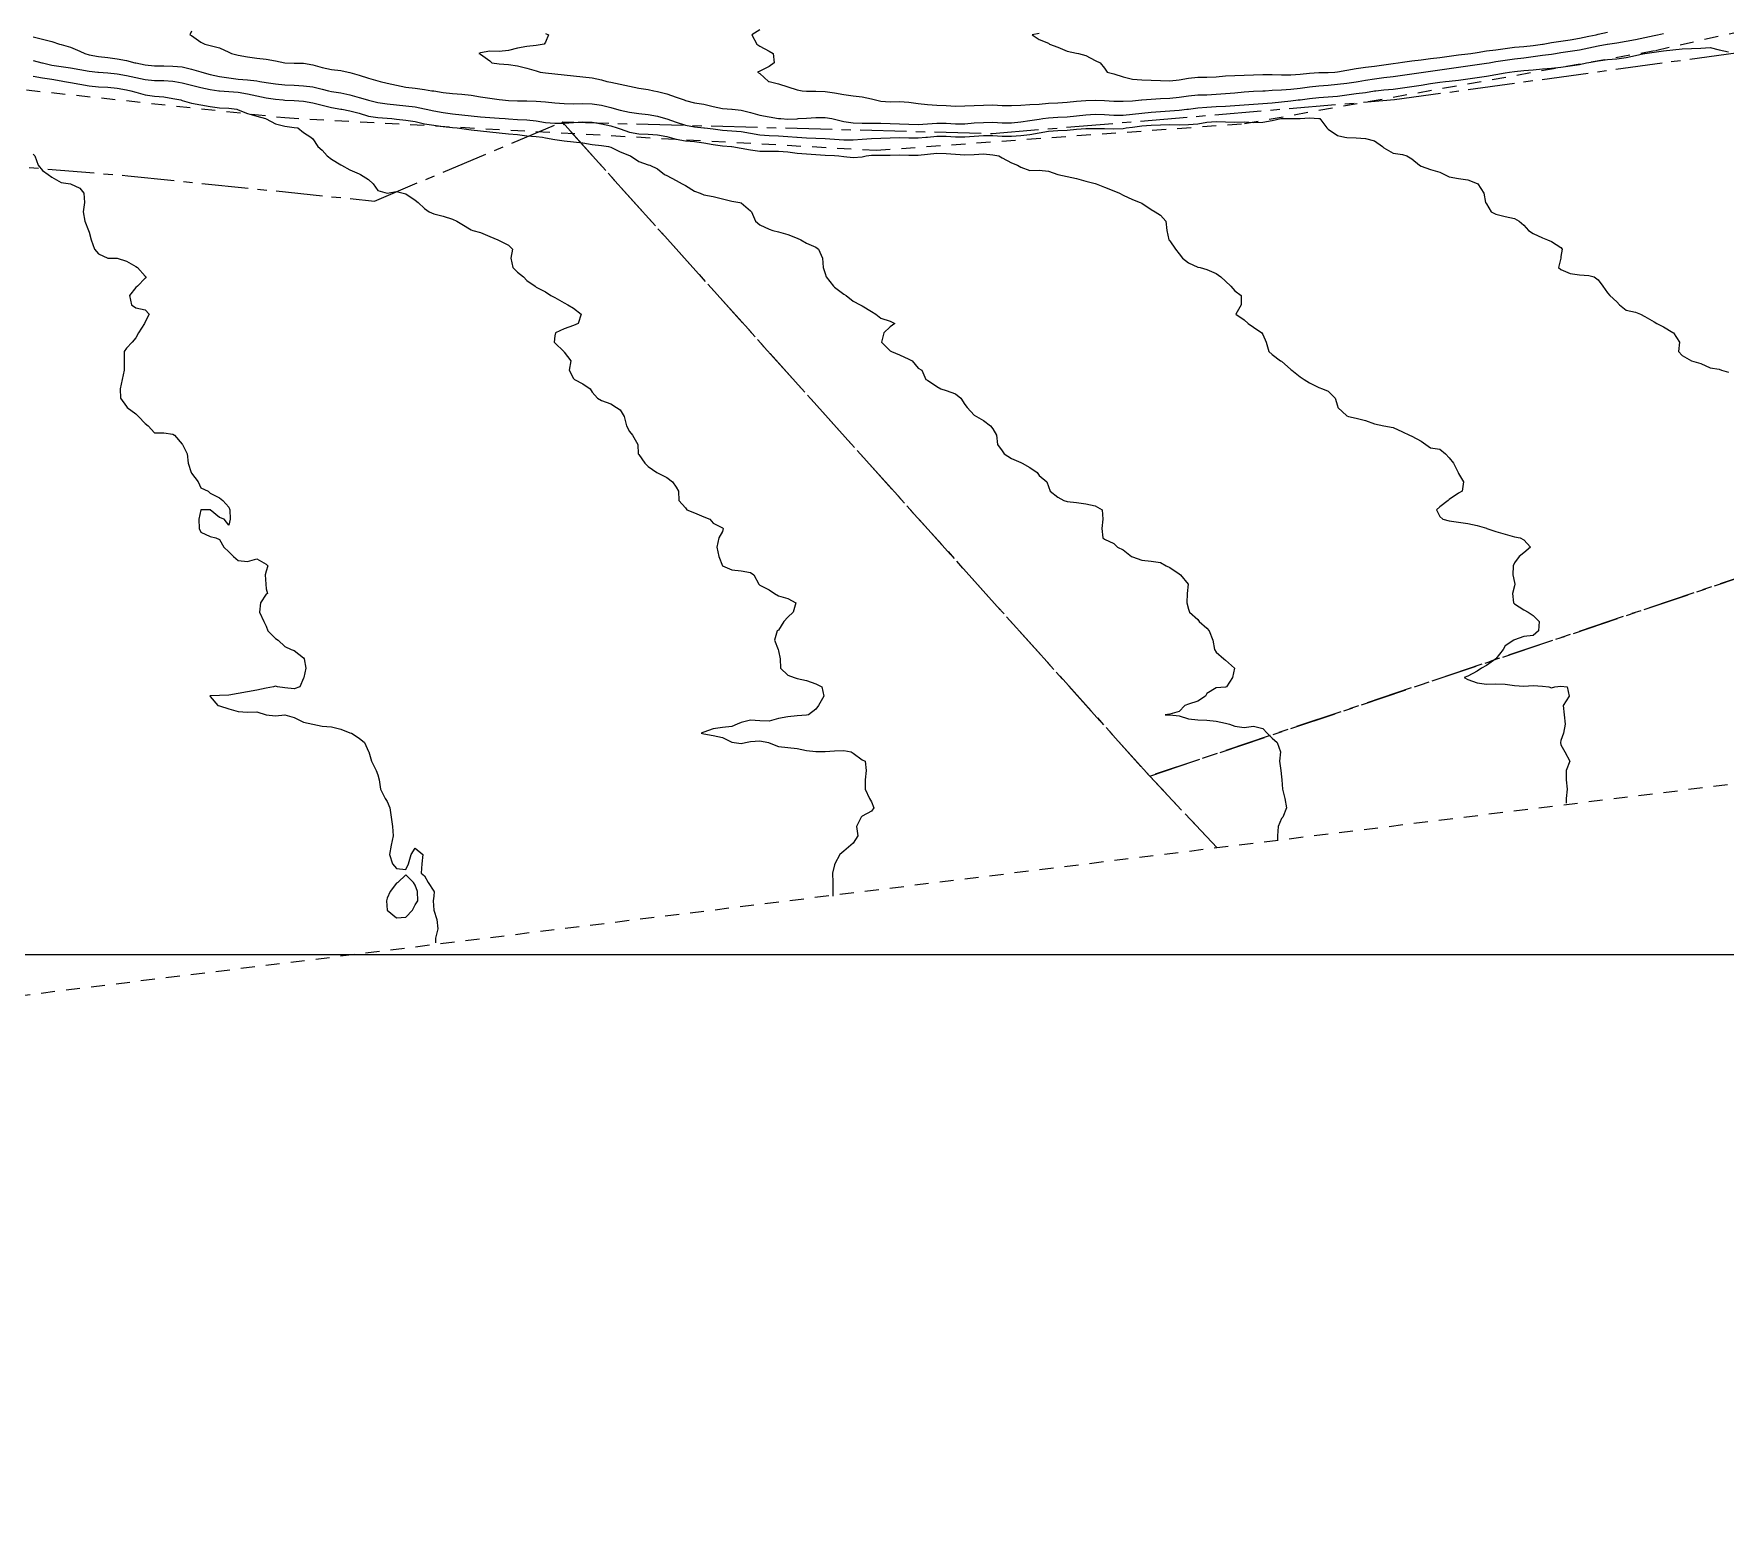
# Model space of a CAD drawing. Header units: centimetres. Extents: x 0 to 642158, y -847 to 649707.
# Drawn here: x 616672.3 to 616763.1, y 619756.3 to 619836.8 of the extents above; entities that cross this region are included whole.
import ezdxf

# ---------------------------------------------------------------- set-up
doc = ezdxf.new("R2010")
doc.units = ezdxf.units.CM
doc.header["$MEASUREMENT"] = 0
doc.linetypes.add('CENTERX2', pattern=[4, 2.5, -0.5, 0.5, -0.5])
doc.linetypes.add('JIS_02_0.7', pattern=[1.35, 0.75, -0.6])
for name, color, linetype, lineweight in [('MEV_grille', 254, 'Continuous', 9), ('WAL_parcellaire agricole', 7, 'JIS_02_0.7', 25), ('WAL_topographie 0.5', 253, 'Continuous', 20)]:
    doc.layers.add(name, color=color, linetype=linetype, lineweight=lineweight)
doc.layers.add('SPW_parcellaire cadastral', color=7, linetype='CENTERX2', lineweight=25, true_color=0xff0542)

# ---------------------------------------------------------------- blocks, each defined once
blk = doc.blocks.new('*U114')
at = {"layer": 'MEV_grille', "transparency": 33554687}
blk.add_lwpolyline([(-1338.461, 0), (1338.461, 0)], dxfattribs=at)
blk = doc.blocks.new('*U115')
at = {"layer": 'MEV_grille', "color": 0, "linetype": 'ByBlock', "lineweight": -2, "transparency": 16777216}
blk.add_blockref('*U114', (0, -2600), dxfattribs=at)

msp = doc.modelspace()

# ---------------------------------------------------------------- linework, layer by layer
at = {"layer": 'SPW_parcellaire cadastral'}
for points in [[(616816.539, 619803.084), (616798.405, 619819.27), (616765.17, 619808.07), (616732.174, 619796.952), (616700.636, 619832.071), (616723.715, 619831.45), (616745.309, 619833.268), (616765.338, 619836.019), (616778.229, 619839.882), (616828.968, 619858.629), (616888.637, 619812.001)], [(616645.128, 619831.851), (616677.322, 619829.185), (616690.56, 619827.824), (616700.636, 619832.071), (616732.174, 619796.952), (616735.798, 619793.098)], [(616735.798, 619793.098), (616732.174, 619796.952), (616765.17, 619808.07), (616775.22, 619797.974)]]:
    msp.add_lwpolyline(points, dxfattribs=at)
at = {"layer": 'WAL_parcellaire agricole'}
for points in [[(616438.339, 619756.31), (616394.224, 619827.609), (616423.813, 619836.835), (616460.312, 619845.464), (616485.374, 619849.279), (616505.998, 619850.844), (616543.456, 619848.709), (616555.699, 619847.787), (616572.998, 619846.665), (616602.749, 619842.981), (616649.061, 619836.236), (616685.749, 619832.303), (616717.499, 619830.557), (616737.263, 619831.985), (616759.323, 619835.914), (616776.762, 619839.843), (616788.889, 619842.963), (616806.098, 619848.971), (616834.393, 619862.141), (616901.115, 619894.202)], [(617159.761, 619845.532), (616438.339, 619756.31)]]:
    msp.add_lwpolyline(points, dxfattribs=at)
at = {"layer": 'WAL_topographie 0.5'}
for points in [[(616680.75, 619836.938), (616680.662, 619836.75), (616680.75, 619836.706), (616681.25, 619836.361), (616681.45, 619836.25), (616681.75, 619836.181), (616682.25, 619836.053), (616682.75, 619835.819), (616682.893, 619835.75), (616683.25, 619835.652), (616683.75, 619835.567), (616684.25, 619835.504), (616684.75, 619835.436), (616685.25, 619835.347), (616685.75, 619835.25), (616685.75, 619835.25), (616686.25, 619835.233), (616686.75, 619835.226), (616687.25, 619835.131), (616687.75, 619834.988), (616688.25, 619834.888), (616688.75, 619834.836), (616689.161, 619834.75), (616689.25, 619834.735), (616689.75, 619834.586), (616690.25, 619834.427), (616690.75, 619834.283), (616690.865, 619834.25), (616691.25, 619834.159), (616691.75, 619834.042), (616692.25, 619833.937), (616692.75, 619833.877), (616693.25, 619833.822), (616693.652, 619833.75), (616693.75, 619833.736), (616694.25, 619833.654), (616694.75, 619833.592), (616695.25, 619833.561), (616695.75, 619833.511), (616696.25, 619833.425), (616696.75, 619833.34), (616697.25, 619833.27), (616697.43, 619833.25), (616697.75, 619833.224), (616698.25, 619833.205), (616698.75, 619833.205), (616699.25, 619833.187), (616699.75, 619833.15), (616700.25, 619833.103), (616700.75, 619833.055), (616701.25, 619833.043), (616701.75, 619833.055), (616702.25, 619833.044), (616702.75, 619832.979), (616703.25, 619832.839), (616703.547, 619832.75), (616703.75, 619832.7), (616704.25, 619832.6), (616704.75, 619832.518), (616705.25, 619832.468), (616705.75, 619832.384), (616706.178, 619832.25), (616706.25, 619832.231), (616706.75, 619832.059), (616707.25, 619831.896), (616707.75, 619831.807), (616708.25, 619831.754), (616708.275, 619831.75), (616708.75, 619831.694), (616709.25, 619831.636), (616709.75, 619831.598), (616710.25, 619831.555), (616710.75, 619831.475), (616711.25, 619831.382), (616711.75, 619831.342), (616712.25, 619831.326), (616712.75, 619831.289), (616713.238, 619831.25), (616713.25, 619831.249), (616713.75, 619831.223), (616714.25, 619831.202), (616714.75, 619831.184), (616715.25, 619831.156), (616715.75, 619831.119), (616716.25, 619831.108), (616716.75, 619831.144), (616717.25, 619831.177), (616717.75, 619831.192), (616718.25, 619831.218), (616718.75, 619831.234), (616719.25, 619831.22), (616719.75, 619831.215), (616720.152, 619831.25), (616720.25, 619831.258), (616720.75, 619831.305), (616721.25, 619831.306), (616721.75, 619831.277), (616722.25, 619831.277), (616722.75, 619831.314), (616723.25, 619831.344), (616723.75, 619831.34), (616724.25, 619831.313), (616724.75, 619831.311), (616725.25, 619831.345), (616725.75, 619831.397), (616726.25, 619831.482), (616726.75, 619831.572), (616727.25, 619831.608), (616727.75, 619831.628), (616728.25, 619831.677), (616728.75, 619831.721), (616729.25, 619831.727), (616729.75, 619831.716), (616730.25, 619831.7), (616730.75, 619831.718), (616730.912, 619831.75), (616731.25, 619831.795), (616731.75, 619831.859), (616732.25, 619831.892), (616732.75, 619831.921), (616733.25, 619831.933), (616733.75, 619831.923), (616734.25, 619831.931), (616734.75, 619831.978), (616735.25, 619832.056), (616735.75, 619832.101), (616736.25, 619832.075), (616736.75, 619832.061), (616737.25, 619832.076), (616737.75, 619832.048), (616738.25, 619832.056), (616738.75, 619832.157), (616739.21, 619832.25), (616739.25, 619832.253), (616739.75, 619832.265), (616740.25, 619832.263), (616740.75, 619832.293), (616741.25, 619832.263), (616741.304, 619832.25), (616741.676, 619831.75), (616741.75, 619831.684), (616742.25, 619831.35), (616742.65, 619831.25), (616742.75, 619831.23), (616743.25, 619831.217), (616743.75, 619831.186), (616744.25, 619831.052), (616744.664, 619830.75), (616744.75, 619830.689), (616745.25, 619830.394), (616745.75, 619830.323), (616745.983, 619830.25), (616746.25, 619830.096), (616746.659, 619829.75), (616746.75, 619829.696), (616747.25, 619829.524), (616747.75, 619829.384), (616748, 619829.25), (616748.25, 619829.128), (616748.75, 619829.036), (616749.25, 619828.96), (616749.75, 619828.764), (616749.783, 619828.75), (616750.107, 619828.25), (616750.202, 619827.75), (616750.25, 619827.667), (616750.5, 619827.25), (616750.75, 619827.118), (616751.25, 619826.994), (616751.75, 619826.886), (616752.015, 619826.75), (616752.25, 619826.539), (616752.5, 619826.25), (616752.75, 619826.078), (616753.25, 619825.859), (616753.519, 619825.75), (616753.75, 619825.653), (616754.25, 619825.333), (616754.307, 619825.25), (616754.25, 619824.85), (616754.234, 619824.75), (616754.112, 619824.25), (616754.25, 619824.155), (616754.75, 619823.943), (616755.25, 619823.871), (616755.75, 619823.823), (616756.036, 619823.75), (616756.25, 619823.592), (616756.5, 619823.25), (616756.75, 619822.889), (616756.875, 619822.75), (616757.25, 619822.409), (616757.396, 619822.25), (616757.75, 619821.967), (616758.25, 619821.858), (616758.516, 619821.75), (616758.75, 619821.62), (616759.25, 619821.341), (616759.4, 619821.25), (616759.75, 619821.071), (616760.25, 619820.773), (616760.287, 619820.75), (616760.614, 619820.25), (616760.564, 619819.75), (616760.75, 619819.54), (616761.25, 619819.25), (616761.25, 619819.25), (616761.75, 619819.098), (616762.25, 619818.872), (616762.75, 619818.791), (616762.875, 619818.75), (616763.25, 619818.645)], [(616711.25, 619837.009), (616710.821, 619836.75), (616711.088, 619836.25), (616711.25, 619836.135), (616711.75, 619835.871), (616711.969, 619835.75), (616712.024, 619835.25), (616711.75, 619835.052), (616711.25, 619834.794), (616711.132, 619834.75), (616711.25, 619834.676), (616711.71, 619834.25), (616711.75, 619834.244), (616712.25, 619834.118), (616712.75, 619833.957), (616713.25, 619833.787), (616713.512, 619833.75), (616713.75, 619833.731), (616714.25, 619833.732), (616714.75, 619833.698), (616715.25, 619833.634), (616715.75, 619833.549), (616716.25, 619833.469), (616716.75, 619833.415), (616717.25, 619833.306), (616717.451, 619833.25), (616717.75, 619833.18), (616718.25, 619833.154), (616718.75, 619833.163), (616719.25, 619833.132), (616719.75, 619833.063), (616720.25, 619833.003), (616720.75, 619832.974), (616721.25, 619832.948), (616721.75, 619832.922), (616722.25, 619832.928), (616722.75, 619832.954), (616723.25, 619832.977), (616723.75, 619832.982), (616724.25, 619832.958), (616724.75, 619832.95), (616725.25, 619832.976), (616725.75, 619833.005), (616726.25, 619833.034), (616726.75, 619833.074), (616727.25, 619833.106), (616727.75, 619833.137), (616728.25, 619833.18), (616728.75, 619833.215), (616729.25, 619833.24), (616729.75, 619833.229), (616730.25, 619833.194), (616730.75, 619833.191), (616731.25, 619833.213), (616731.737, 619833.25), (616731.75, 619833.251), (616732.25, 619833.299), (616732.75, 619833.322), (616733.25, 619833.346), (616733.75, 619833.401), (616734.25, 619833.476), (616734.75, 619833.521), (616735.25, 619833.535), (616735.75, 619833.558), (616736.25, 619833.594), (616736.75, 619833.642), (616737.25, 619833.688), (616737.75, 619833.719), (616738.25, 619833.744), (616738.375, 619833.75), (616738.75, 619833.77), (616739.25, 619833.793), (616739.75, 619833.823), (616740.25, 619833.885), (616740.75, 619833.964), (616741.25, 619834.011), (616741.75, 619834.046), (616742.25, 619834.093), (616742.75, 619834.152), (616743.25, 619834.232), (616743.362, 619834.25), (616743.75, 619834.315), (616744.25, 619834.388), (616744.75, 619834.456), (616745.25, 619834.509), (616745.75, 619834.581), (616746.25, 619834.662), (616746.75, 619834.731), (616746.88, 619834.75), (616747.25, 619834.803), (616747.75, 619834.873), (616748.25, 619834.938), (616748.75, 619835.008), (616749.25, 619835.078), (616749.75, 619835.147), (616750.25, 619835.226), (616750.388, 619835.25), (616750.75, 619835.311), (616751.25, 619835.383), (616751.75, 619835.452), (616752.25, 619835.513), (616752.75, 619835.581), (616753.25, 619835.648), (616753.75, 619835.715), (616753.958, 619835.75), (616754.25, 619835.796), (616754.75, 619835.869), (616755.25, 619835.951), (616755.75, 619836.056), (616756.25, 619836.161), (616756.728, 619836.25), (616756.75, 619836.254), (616757.25, 619836.327), (616757.75, 619836.408), (616758.25, 619836.506), (616758.75, 619836.606), (616759.25, 619836.708), (616759.429, 619836.75), (616759.75, 619836.814)], [(616672.25, 619836.633), (616672.75, 619836.519), (616673.25, 619836.384), (616673.66, 619836.25), (616673.75, 619836.225), (616674.25, 619836.078), (616674.75, 619835.873), (616675.013, 619835.75), (616675.25, 619835.68), (616675.75, 619835.588), (616676.25, 619835.53), (616676.75, 619835.467), (616677.25, 619835.367), (616677.693, 619835.25), (616677.75, 619835.238), (616678.25, 619835.144), (616678.75, 619835.086), (616679.25, 619835.078), (616679.75, 619835.074), (616680.25, 619835.024), (616680.75, 619834.914), (616681.25, 619834.763), (616681.289, 619834.75), (616681.75, 619834.625), (616682.25, 619834.513), (616682.75, 619834.433), (616683.25, 619834.377), (616683.75, 619834.337), (616684.25, 619834.281), (616684.411, 619834.25), (616684.75, 619834.191), (616685.25, 619834.114), (616685.75, 619834.073), (616686.25, 619834.046), (616686.75, 619834.019), (616687.25, 619833.957), (616687.75, 619833.833), (616688.096, 619833.75), (616688.25, 619833.715), (616688.75, 619833.639), (616689.25, 619833.529), (616689.75, 619833.388), (616690.189, 619833.25), (616690.25, 619833.233), (616690.75, 619833.114), (616691.25, 619833.051), (616691.75, 619832.999), (616692.25, 619832.94), (616692.75, 619832.877), (616693.25, 619832.773), (616693.344, 619832.75), (616693.75, 619832.668), (616694.25, 619832.585), (616694.75, 619832.514), (616695.25, 619832.461), (616695.75, 619832.405), (616696.25, 619832.353), (616696.75, 619832.31), (616697.25, 619832.27), (616697.573, 619832.25), (616697.75, 619832.24), (616698.25, 619832.21), (616698.75, 619832.182), (616699.25, 619832.13), (616699.75, 619832.05), (616700.25, 619832.012), (616700.75, 619832.013), (616701.25, 619832.043), (616701.75, 619832.085), (616702.25, 619832.058), (616702.75, 619831.969), (616703.25, 619831.858), (616703.59, 619831.75), (616703.75, 619831.696), (616704.25, 619831.521), (616704.75, 619831.436), (616705.25, 619831.419), (616705.75, 619831.376), (616706.25, 619831.284), (616706.385, 619831.25), (616706.75, 619831.156), (616707.25, 619831.064), (616707.75, 619831.021), (616708.25, 619830.953), (616708.75, 619830.861), (616709.25, 619830.798), (616709.729, 619830.75), (616709.75, 619830.747), (616710.25, 619830.672), (616710.75, 619830.576), (616711.25, 619830.505), (616711.75, 619830.502), (616712.25, 619830.509), (616712.75, 619830.459), (616713.25, 619830.401), (616713.75, 619830.361), (616714.25, 619830.322), (616714.75, 619830.291), (616715.25, 619830.265), (616715.481, 619830.25), (616715.75, 619830.219), (616716.25, 619830.163), (616716.75, 619830.205), (616716.954, 619830.25), (616717.25, 619830.288), (616717.75, 619830.29), (616718.25, 619830.289), (616718.75, 619830.306), (616719.25, 619830.287), (616719.75, 619830.282), (616720.25, 619830.333), (616720.75, 619830.387), (616721.25, 619830.384), (616721.75, 619830.334), (616722.25, 619830.304), (616722.75, 619830.328), (616723.25, 619830.352), (616723.75, 619830.308), (616724.083, 619830.25), (616724.25, 619830.154), (616724.75, 619829.884), (616725.077, 619829.75), (616725.25, 619829.644), (616725.75, 619829.474), (616726.25, 619829.477), (616726.75, 619829.429), (616727.25, 619829.25), (616727.25, 619829.25), (616727.75, 619829.141), (616728.25, 619829.031), (616728.75, 619828.889), (616729.25, 619828.768), (616729.306, 619828.75), (616729.75, 619828.576), (616730.25, 619828.38), (616730.559, 619828.25), (616730.75, 619828.139), (616731.25, 619827.901), (616731.656, 619827.75), (616731.75, 619827.71), (616732.25, 619827.369), (616732.467, 619827.25), (616732.75, 619827.064), (616733.039, 619826.75), (616733.091, 619826.25), (616733.209, 619825.75), (616733.25, 619825.692), (616733.553, 619825.25), (616733.75, 619824.991), (616733.939, 619824.75), (616734.25, 619824.51), (616734.75, 619824.277), (616734.875, 619824.25), (616735.25, 619824.148), (616735.75, 619823.928), (616736, 619823.75), (616736.25, 619823.521), (616736.522, 619823.25), (616736.75, 619823.008), (616737.09, 619822.75), (616737.09, 619822.25), (616736.798, 619821.75), (616737.25, 619821.444), (616737.457, 619821.25), (616737.75, 619821.052), (616738.198, 619820.75), (616738.25, 619820.656), (616738.426, 619820.25), (616738.562, 619819.75), (616738.75, 619819.589), (616739.202, 619819.25), (616739.25, 619819.221), (616739.75, 619818.777), (616739.8, 619818.75), (616740.25, 619818.39), (616740.469, 619818.25), (616740.75, 619818.063), (616741.25, 619817.819), (616741.45, 619817.75), (616741.75, 619817.619), (616742.136, 619817.25), (616742.25, 619816.833), (616742.274, 619816.75), (616742.75, 619816.296), (616742.85, 619816.25), (616743.25, 619816.167), (616743.75, 619816.044), (616744.25, 619815.866), (616744.75, 619815.75), (616744.75, 619815.75), (616745.25, 619815.674), (616745.75, 619815.438), (616746.125, 619815.25), (616746.25, 619815.194), (616746.75, 619814.93), (616747, 619814.75), (616747.25, 619814.583), (616747.75, 619814.5), (616748.05, 619814.25), (616748.25, 619814.042), (616748.483, 619813.75), (616748.733, 619813.25), (616748.75, 619813.2), (616749.015, 619812.75), (616748.942, 619812.25), (616748.75, 619812.136), (616748.25, 619811.801), (616748.187, 619811.75), (616747.75, 619811.417), (616747.571, 619811.25), (616747.75, 619810.882), (616747.906, 619810.75), (616748.25, 619810.654), (616748.75, 619810.581), (616749.25, 619810.521), (616749.75, 619810.408), (616750.25, 619810.26), (616750.274, 619810.25), (616750.75, 619810.083), (616751.25, 619809.934), (616751.75, 619809.8), (616752.058, 619809.75), (616752.25, 619809.646), (616752.615, 619809.25), (616752.25, 619808.944), (616752.01, 619808.75), (616751.75, 619808.408), (616751.679, 619808.25), (616751.67, 619807.75), (616751.75, 619807.35), (616751.778, 619807.25), (616751.75, 619807.167), (616751.641, 619806.75), (616751.696, 619806.25), (616751.75, 619806.194), (616752.25, 619805.885), (616752.482, 619805.75), (616752.75, 619805.571), (616753.088, 619805.25), (616753.05, 619804.75), (616752.75, 619804.508), (616752.25, 619804.443), (616751.75, 619804.261), (616751.721, 619804.25), (616751.25, 619803.942), (616751.148, 619803.75), (616750.759, 619803.25), (616750.75, 619803.244), (616750.25, 619802.885), (616749.985, 619802.75), (616749.75, 619802.583), (616749.25, 619802.322), (616749.05, 619802.25), (616749.25, 619802.146), (616749.75, 619801.955), (616750.25, 619801.89), (616750.75, 619801.906), (616751.25, 619801.896), (616751.75, 619801.809), (616752.25, 619801.782), (616752.75, 619801.812), (616753.25, 619801.773), (616753.607, 619801.75), (616753.75, 619801.694), (616753.917, 619801.75), (616754.25, 619801.778), (616754.583, 619801.75), (616754.694, 619801.25), (616754.375, 619800.75), (616754.417, 619800.25), (616754.47, 619799.75), (616754.385, 619799.25), (616754.25, 619798.861), (616754.221, 619798.75), (616754.25, 619798.625), (616754.45, 619798.25), (616754.722, 619797.75), (616754.529, 619797.25), (616754.534, 619796.75), (616754.586, 619796.25), (616754.53, 619795.75), (616754.53, 619795.5)], [(616699.75, 619836.82), (616699.909, 619836.75), (616699.75, 619836.361), (616699.673, 619836.25), (616699.25, 619836.183), (616698.75, 619836.124), (616698.25, 619836.033), (616697.75, 619835.906), (616697.25, 619835.861), (616696.75, 619835.867), (616696.25, 619835.779), (616696.17, 619835.75), (616696.25, 619835.708), (616696.75, 619835.346), (616696.869, 619835.25), (616697.25, 619835.195), (616697.75, 619835.157), (616698.25, 619835.087), (616698.75, 619834.966), (616699.25, 619834.816), (616699.461, 619834.75), (616699.75, 619834.709), (616700.25, 619834.658), (616700.75, 619834.608), (616701.25, 619834.55), (616701.75, 619834.495), (616702.25, 619834.433), (616702.75, 619834.327), (616703.038, 619834.25), (616703.25, 619834.204), (616703.75, 619834.094), (616704.25, 619833.987), (616704.75, 619833.893), (616705.25, 619833.809), (616705.557, 619833.75), (616705.75, 619833.713), (616706.25, 619833.573), (616706.75, 619833.395), (616707.189, 619833.25), (616707.25, 619833.229), (616707.75, 619833.104), (616708.25, 619833.019), (616708.75, 619832.895), (616709.25, 619832.785), (616709.75, 619832.752), (616709.767, 619832.75), (616710.25, 619832.698), (616710.75, 619832.573), (616711.25, 619832.433), (616711.75, 619832.338), (616712.25, 619832.261), (616712.369, 619832.25), (616712.75, 619832.226), (616713.25, 619832.247), (616713.306, 619832.25), (616713.75, 619832.28), (616714.25, 619832.31), (616714.75, 619832.318), (616715.113, 619832.25), (616715.25, 619832.227), (616715.75, 619832.094), (616716.25, 619832.02), (616716.75, 619832.004), (616717.25, 619832.002), (616717.75, 619832), (616718.25, 619831.992), (616718.75, 619831.973), (616719.25, 619831.946), (616719.75, 619831.942), (616720.25, 619831.978), (616720.75, 619832.01), (616721.25, 619832), (616721.75, 619831.969), (616722.25, 619831.976), (616722.75, 619832.016), (616723.25, 619832.05), (616723.75, 619832.054), (616724.25, 619832.029), (616724.75, 619832.033), (616725.25, 619832.076), (616725.75, 619832.141), (616726.25, 619832.223), (616726.438, 619832.25), (616726.75, 619832.296), (616727.25, 619832.324), (616727.75, 619832.345), (616728.25, 619832.403), (616728.75, 619832.456), (616729.25, 619832.482), (616729.75, 619832.472), (616730.25, 619832.438), (616730.75, 619832.437), (616731.25, 619832.489), (616731.75, 619832.549), (616732.25, 619832.597), (616732.75, 619832.635), (616733.25, 619832.664), (616733.75, 619832.696), (616734.169, 619832.75), (616734.25, 619832.76), (616734.75, 619832.832), (616735.25, 619832.871), (616735.75, 619832.895), (616736.25, 619832.918), (616736.75, 619832.949), (616737.25, 619832.984), (616737.75, 619833.019), (616738.25, 619833.063), (616738.75, 619833.106), (616739.25, 619833.15), (616739.75, 619833.197), (616740.143, 619833.25), (616740.25, 619833.262), (616740.75, 619833.331), (616741.25, 619833.376), (616741.75, 619833.412), (616742.25, 619833.463), (616742.75, 619833.522), (616743.25, 619833.59), (616743.75, 619833.659), (616744.25, 619833.74), (616744.32, 619833.75), (616744.75, 619833.796), (616745.25, 619833.838), (616745.75, 619833.902), (616746.25, 619833.975), (616746.75, 619834.042), (616747.25, 619834.127), (616747.75, 619834.212), (616748.05, 619834.25), (616748.25, 619834.267), (616748.75, 619834.319), (616749.25, 619834.387), (616749.75, 619834.459), (616750.25, 619834.536), (616750.75, 619834.613), (616751.25, 619834.703), (616751.482, 619834.75), (616751.75, 619834.783), (616752.25, 619834.828), (616752.75, 619834.873), (616753.25, 619834.922), (616753.75, 619834.963), (616754.25, 619835.018), (616754.75, 619835.083), (616755.25, 619835.154), (616755.625, 619835.25), (616755.75, 619835.268), (616756.25, 619835.355), (616756.75, 619835.417), (616757.25, 619835.456), (616757.75, 619835.534), (616758.25, 619835.641), (616758.708, 619835.75), (616758.75, 619835.755), (616759.25, 619835.823), (616759.75, 619835.889), (616760.25, 619835.943), (616760.75, 619835.995), (616761.25, 619836.023), (616761.75, 619836.029), (616762.25, 619836.066), (616762.75, 619835.95), (616763.25, 619835.832)], [(616726.25, 619836.822), (616725.868, 619836.75), (616726.25, 619836.49), (616726.75, 619836.295), (616726.8, 619836.25), (616727.25, 619836.085), (616727.75, 619835.878), (616728.25, 619835.768), (616728.35, 619835.75), (616728.75, 619835.63), (616729.25, 619835.377), (616729.521, 619835.25), (616729.75, 619834.961), (616729.898, 619834.75), (616730.25, 619834.656), (616730.75, 619834.486), (616731.25, 619834.377), (616731.75, 619834.332), (616732.25, 619834.312), (616732.75, 619834.291), (616733.25, 619834.272), (616733.75, 619834.325), (616734.25, 619834.419), (616734.75, 619834.477), (616735.25, 619834.48), (616735.75, 619834.499), (616736.25, 619834.547), (616736.75, 619834.569), (616737.25, 619834.576), (616737.75, 619834.592), (616738.25, 619834.616), (616738.75, 619834.622), (616739.25, 619834.604), (616739.75, 619834.599), (616740.25, 619834.642), (616740.75, 619834.699), (616741.25, 619834.719), (616741.75, 619834.725), (616742.109, 619834.75), (616742.25, 619834.763), (616742.75, 619834.853), (616743.25, 619834.946), (616743.75, 619835.009), (616744.25, 619835.068), (616744.75, 619835.14), (616745.25, 619835.216), (616745.507, 619835.25), (616745.75, 619835.288), (616746.25, 619835.344), (616746.75, 619835.404), (616747.25, 619835.473), (616747.75, 619835.534), (616748.25, 619835.604), (616748.75, 619835.669), (616749.25, 619835.729), (616749.408, 619835.75), (616749.75, 619835.804), (616750.25, 619835.881), (616750.75, 619835.947), (616751.25, 619836.014), (616751.75, 619836.078), (616752.25, 619836.122), (616752.75, 619836.173), (616753.25, 619836.242), (616753.301, 619836.25), (616753.75, 619836.334), (616754.25, 619836.412), (616754.75, 619836.48), (616755.25, 619836.568), (616755.75, 619836.67), (616756.138, 619836.75), (616756.25, 619836.777), (616756.75, 619836.883)], [(616672.25, 619835.366), (616672.703, 619835.25), (616672.75, 619835.24), (616673.25, 619835.126), (616673.75, 619835.05), (616674.25, 619834.984), (616674.75, 619834.891), (616675.25, 619834.804), (616675.71, 619834.75), (616675.75, 619834.745), (616676.25, 619834.708), (616676.75, 619834.657), (616677.25, 619834.562), (616677.75, 619834.454), (616678.25, 619834.359), (616678.75, 619834.302), (616679.25, 619834.289), (616679.75, 619834.267), (616679.857, 619834.25), (616680.25, 619834.18), (616680.75, 619834.047), (616681.25, 619833.92), (616681.75, 619833.821), (616682.218, 619833.75), (616682.25, 619833.745), (616682.75, 619833.703), (616683.25, 619833.665), (616683.75, 619833.585), (616684.25, 619833.48), (616684.75, 619833.373), (616685.25, 619833.289), (616685.661, 619833.25), (616685.75, 619833.24), (616686.25, 619833.218), (616686.75, 619833.184), (616687.25, 619833.101), (616687.75, 619832.972), (616688.25, 619832.841), (616688.75, 619832.761), (616688.821, 619832.75), (616689.25, 619832.676), (616689.75, 619832.54), (616690.25, 619832.384), (616690.75, 619832.302), (616691.25, 619832.267), (616691.5, 619832.25), (616691.75, 619832.227), (616692.25, 619832.175), (616692.75, 619832.087), (616693.25, 619831.979), (616693.75, 619831.897), (616694.25, 619831.833), (616694.75, 619831.772), (616695.011, 619831.75), (616695.25, 619831.718), (616695.75, 619831.645), (616696.25, 619831.589), (616696.75, 619831.54), (616697.25, 619831.479), (616697.75, 619831.44), (616698.25, 619831.391), (616698.75, 619831.334), (616699.25, 619831.289), (616699.59, 619831.25), (616699.75, 619831.219), (616700.25, 619831.126), (616700.75, 619831.055), (616701.25, 619831.002), (616701.75, 619830.953), (616702.25, 619830.868), (616702.75, 619830.802), (616703.118, 619830.75), (616703.25, 619830.716), (616703.75, 619830.476), (616704.25, 619830.264), (616704.308, 619830.25), (616704.75, 619829.947), (616705.25, 619829.778), (616705.345, 619829.75), (616705.75, 619829.552), (616706.132, 619829.25), (616706.25, 619829.197), (616706.75, 619828.936), (616707.072, 619828.75), (616707.25, 619828.652), (616707.75, 619828.359), (616708.043, 619828.25), (616708.25, 619828.16), (616708.75, 619828.071), (616709.25, 619827.945), (616709.75, 619827.826), (616710.183, 619827.75), (616710.25, 619827.727), (616710.75, 619827.303), (616710.794, 619827.25), (616711.013, 619826.75), (616711.25, 619826.55), (616711.75, 619826.323), (616711.95, 619826.25), (616712.25, 619826.174), (616712.75, 619826.031), (616713.25, 619825.835), (616713.446, 619825.75), (616713.75, 619825.561), (616714.25, 619825.343), (616714.398, 619825.25), (616714.615, 619824.75), (616714.657, 619824.25), (616714.75, 619823.938), (616714.81, 619823.75), (616715.2, 619823.25), (616715.25, 619823.203), (616715.75, 619822.828), (616715.882, 619822.75), (616716.25, 619822.458), (616716.635, 619822.25), (616716.75, 619822.194), (616717.25, 619821.89), (616717.483, 619821.75), (616717.75, 619821.539), (616718.25, 619821.382), (616718.5, 619821.25), (616718.25, 619821.071), (616717.904, 619820.75), (616717.772, 619820.25), (616718.25, 619819.792), (616718.317, 619819.75), (616718.75, 619819.564), (616719.25, 619819.336), (616719.427, 619819.25), (616719.75, 619818.857), (616719.938, 619818.75), (616720.159, 619818.25), (616720.25, 619818.202), (616720.75, 619817.869), (616720.958, 619817.75), (616721.25, 619817.66), (616721.75, 619817.475), (616722.04, 619817.25), (616722.25, 619816.908), (616722.386, 619816.75), (616722.75, 619816.329), (616722.875, 619816.25), (616723.25, 619816.045), (616723.632, 619815.75), (616723.75, 619815.596), (616723.955, 619815.25), (616724.012, 619814.75), (616724.25, 619814.417), (616724.369, 619814.25), (616724.75, 619814), (616725.25, 619813.797), (616725.321, 619813.75), (616725.75, 619813.525), (616726.143, 619813.25), (616726.25, 619813.1), (616726.662, 619812.75), (616726.75, 619812.5), (616726.829, 619812.25), (616727.25, 619811.93), (616727.571, 619811.75), (616727.75, 619811.704), (616728.25, 619811.639), (616728.75, 619811.579), (616729.25, 619811.471), (616729.625, 619811.25), (616729.655, 619810.75), (616729.611, 619810.25), (616729.667, 619809.75), (616729.75, 619809.667), (616730.25, 619809.434), (616730.445, 619809.25), (616730.75, 619809.093), (616731.194, 619808.75), (616731.25, 619808.716), (616731.75, 619808.538), (616732.25, 619808.49), (616732.75, 619808.417), (616733.05, 619808.25), (616733.25, 619808.15), (616733.75, 619807.804), (616733.836, 619807.75), (616734.237, 619807.25), (616734.187, 619806.75), (616734.173, 619806.25), (616734.25, 619805.917), (616734.309, 619805.75), (616734.75, 619805.355), (616734.83, 619805.25), (616735.25, 619804.888), (616735.364, 619804.75), (616735.558, 619804.25), (616735.66, 619803.75), (616735.75, 619803.598), (616736.15, 619803.25), (616736.25, 619803.176), (616736.729, 619802.75), (616736.625, 619802.25), (616736.304, 619801.75), (616736.25, 619801.728), (616735.75, 619801.684), (616735.25, 619801.391), (616735.174, 619801.25), (616734.75, 619800.984), (616734.25, 619800.821), (616734.066, 619800.75), (616733.75, 619800.417), (616733.25, 619800.271), (616733, 619800.25), (616733.25, 619800.238), (616733.75, 619800.182), (616734.25, 619800.026), (616734.75, 619799.975), (616735.25, 619799.965), (616735.75, 619799.896), (616736.25, 619799.795), (616736.454, 619799.75), (616736.75, 619799.634), (616737.25, 619799.558), (616737.75, 619799.64), (616738.25, 619799.511), (616738.472, 619799.25), (616738.75, 619798.982), (616739.01, 619798.75), (616739.19, 619798.25), (616739.143, 619797.75), (616739.212, 619797.25), (616739.25, 619796.917), (616739.26, 619796.75), (616739.311, 619796.25), (616739.432, 619795.75), (616739.512, 619795.25), (616739.327, 619794.75), (616739.25, 619794.673), (616739.067, 619794.25), (616739.038, 619793.75), (616739.038, 619793.5)], [(616672.25, 619834.527), (616672.75, 619834.448), (616673.25, 619834.367), (616673.75, 619834.278), (616673.934, 619834.25), (616674.25, 619834.188), (616674.75, 619834.105), (616675.25, 619834.019), (616675.75, 619833.964), (616676.25, 619833.942), (616676.75, 619833.889), (616677.25, 619833.797), (616677.49, 619833.75), (616677.75, 619833.668), (616678.25, 619833.532), (616678.75, 619833.459), (616679.25, 619833.412), (616679.75, 619833.336), (616680.176, 619833.25), (616680.25, 619833.226), (616680.75, 619833.08), (616681.25, 619832.988), (616681.75, 619832.896), (616682.25, 619832.829), (616682.75, 619832.807), (616683.183, 619832.75), (616683.25, 619832.728), (616683.75, 619832.518), (616684.25, 619832.374), (616684.719, 619832.25), (616684.75, 619832.232), (616685.25, 619831.976), (616685.75, 619831.844), (616686.25, 619831.781), (616686.45, 619831.75), (616686.75, 619831.51), (616687.156, 619831.25), (616687.25, 619831.171), (616687.517, 619830.75), (616687.75, 619830.55), (616688.026, 619830.25), (616688.25, 619830.08), (616688.75, 619829.774), (616688.794, 619829.75), (616689.25, 619829.5), (616689.75, 619829.283), (616689.818, 619829.25), (616690.25, 619828.986), (616690.493, 619828.75), (616690.75, 619828.39), (616691.25, 619828.25), (616691.75, 619828.341), (616692.113, 619828.25), (616692.25, 619828.214), (616692.75, 619827.872), (616692.911, 619827.75), (616693.25, 619827.433), (616693.5, 619827.25), (616693.75, 619827.138), (616694.25, 619827.019), (616694.75, 619826.861), (616694.977, 619826.75), (616695.25, 619826.579), (616695.75, 619826.281), (616695.85, 619826.25), (616696.25, 619826.132), (616696.75, 619825.913), (616697.187, 619825.75), (616697.25, 619825.702), (616697.75, 619825.455), (616697.964, 619825.25), (616697.887, 619824.75), (616697.99, 619824.25), (616698.25, 619824.009), (616698.568, 619823.75), (616698.75, 619823.568), (616699.187, 619823.25), (616699.25, 619823.208), (616699.75, 619822.95), (616700.036, 619822.75), (616700.25, 619822.639), (616700.75, 619822.367), (616700.944, 619822.25), (616701.25, 619822.073), (616701.667, 619821.75), (616701.5, 619821.25), (616701.25, 619821.143), (616700.75, 619820.961), (616700.275, 619820.75), (616700.25, 619820.583), (616700.208, 619820.25), (616700.25, 619820.219), (616700.734, 619819.75), (616700.75, 619819.721), (616701.098, 619819.25), (616701.013, 619818.75), (616701.25, 619818.3), (616701.296, 619818.25), (616701.75, 619818.012), (616702.143, 619817.75), (616702.25, 619817.562), (616702.528, 619817.25), (616702.75, 619817.117), (616703.25, 619816.932), (616703.558, 619816.75), (616703.75, 619816.625), (616703.958, 619816.25), (616704.097, 619815.75), (616704.25, 619815.445), (616704.417, 619815.25), (616704.702, 619814.75), (616704.727, 619814.25), (616704.75, 619814.222), (616705.077, 619813.75), (616705.25, 619813.57), (616705.721, 619813.25), (616705.75, 619813.233), (616706.25, 619812.989), (616706.555, 619812.75), (616706.75, 619812.458), (616706.882, 619812.25), (616706.906, 619811.75), (616707.25, 619811.357), (616707.333, 619811.25), (616707.75, 619811.08), (616708.25, 619810.866), (616708.562, 619810.75), (616708.75, 619810.536), (616709.25, 619810.275), (616709.286, 619810.25), (616709.25, 619810.083), (616709.05, 619809.75), (616708.942, 619809.25), (616709.05, 619808.75), (616709.25, 619808.25), (616709.25, 619808.25), (616709.75, 619808.029), (616710.25, 619807.976), (616710.75, 619807.886), (616710.927, 619807.75), (616711.187, 619807.25), (616711.25, 619807.203), (616711.75, 619806.95), (616712.036, 619806.75), (616712.25, 619806.638), (616712.75, 619806.494), (616713.185, 619806.25), (616713.036, 619805.75), (616712.75, 619805.483), (616712.544, 619805.25), (616712.25, 619804.796), (616712.183, 619804.75), (616712.033, 619804.25), (616712.236, 619803.75), (616712.25, 619803.679), (616712.338, 619803.25), (616712.362, 619802.75), (616712.75, 619802.372), (616713.083, 619802.25), (616713.25, 619802.201), (616713.75, 619802.079), (616714.25, 619801.911), (616714.571, 619801.75), (616714.682, 619801.25), (616714.404, 619800.75), (616714.25, 619800.539), (616713.857, 619800.25), (616713.75, 619800.233), (616713.25, 619800.183), (616712.75, 619800.134), (616712.25, 619800.046), (616711.75, 619799.91), (616711.25, 619799.917), (616710.75, 619799.962), (616710.25, 619799.837), (616710.025, 619799.75), (616709.75, 619799.625), (616709.25, 619799.564), (616708.75, 619799.486), (616708.25, 619799.305), (616708.107, 619799.25), (616708.25, 619799.216), (616708.75, 619799.131), (616709.25, 619799.018), (616709.75, 619798.772), (616709.865, 619798.75), (616710.25, 619798.708), (616710.477, 619798.75), (616710.75, 619798.804), (616711.25, 619798.845), (616711.706, 619798.75), (616711.75, 619798.739), (616712.25, 619798.55), (616712.75, 619798.493), (616713.25, 619798.438), (616713.75, 619798.332), (616714.25, 619798.283), (616714.75, 619798.27), (616715.25, 619798.305), (616715.75, 619798.322), (616716.15, 619798.25), (616716.25, 619798.184), (616716.75, 619797.833), (616716.9, 619797.75), (616716.958, 619797.25), (616716.911, 619796.75), (616716.911, 619796.25), (616717.132, 619795.75), (616717.25, 619795.568), (616717.363, 619795.25), (616717.25, 619795.075), (616716.75, 619794.809), (616716.691, 619794.75), (616716.438, 619794.25), (616716.5, 619793.75), (616716.25, 619793.361), (616716.139, 619793.25), (616715.75, 619792.932), (616715.55, 619792.75), (616715.271, 619792.25), (616715.25, 619792.188), (616715.155, 619791.75), (616715.162, 619791.25), (616715.171, 619790.75), (616715.171, 619790.5)], [(616672.25, 619830.35), (616672.326, 619830.25), (616672.516, 619829.75), (616672.75, 619829.461), (616673.058, 619829.25), (616673.25, 619829.111), (616673.75, 619828.819), (616674.25, 619828.75), (616674.25, 619828.75), (616674.75, 619828.508), (616674.966, 619828.25), (616674.993, 619827.75), (616674.922, 619827.25), (616675.017, 619826.75), (616675.219, 619826.25), (616675.25, 619826.15), (616675.355, 619825.75), (616675.538, 619825.25), (616675.75, 619824.993), (616676.25, 619824.765), (616676.75, 619824.75), (616676.75, 619824.75), (616677.25, 619824.6), (616677.75, 619824.318), (616677.85, 619824.25), (616678.25, 619823.796), (616678.303, 619823.75), (616678.25, 619823.683), (616677.844, 619823.25), (616677.75, 619823.187), (616677.411, 619822.75), (616677.525, 619822.25), (616677.75, 619822.095), (616678.25, 619821.977), (616678.477, 619821.75), (616678.25, 619821.333), (616678.214, 619821.25), (616677.893, 619820.75), (616677.75, 619820.477), (616677.55, 619820.25), (616677.25, 619819.924), (616677.125, 619819.75), (616677.12, 619819.25), (616677.122, 619818.75), (616677.02, 619818.25), (616676.912, 619817.75), (616676.939, 619817.25), (616677.25, 619816.79), (616677.285, 619816.75), (616677.75, 619816.404), (616677.9, 619816.25), (616678.25, 619815.882), (616678.417, 619815.75), (616678.75, 619815.38), (616679.25, 619815.378), (616679.75, 619815.311), (616679.839, 619815.25), (616680.25, 619814.771), (616680.263, 619814.75), (616680.513, 619814.25), (616680.572, 619813.75), (616680.727, 619813.25), (616680.75, 619813.215), (616681.096, 619812.75), (616681.25, 619812.434), (616681.639, 619812.25), (616681.75, 619812.139), (616682.25, 619811.889), (616682.417, 619811.75), (616682.75, 619811.393), (616682.8, 619811.25), (616682.815, 619810.75), (616682.75, 619810.417), (616682.5, 619810.75), (616682.25, 619810.845), (616681.75, 619811.25), (616681.25, 619811.25), (616681.144, 619810.75), (616681.158, 619810.25), (616681.25, 619810.058), (616681.75, 619809.815), (616682.05, 619809.75), (616682.25, 619809.659), (616682.475, 619809.25), (616682.75, 619808.988), (616683, 619808.75), (616683.25, 619808.533), (616683.75, 619808.477), (616684.25, 619808.625), (616684.75, 619808.329), (616684.833, 619808.25), (616684.75, 619807.95), (616684.691, 619807.75), (616684.725, 619807.25), (616684.75, 619807), (616684.821, 619806.75), (616684.75, 619806.724), (616684.44, 619806.25), (616684.397, 619805.75), (616684.632, 619805.25), (616684.75, 619805), (616684.844, 619804.75), (616685.25, 619804.335), (616685.398, 619804.25), (616685.75, 619803.911), (616686.096, 619803.75), (616686.25, 619803.699), (616686.75, 619803.31), (616686.787, 619803.25), (616686.875, 619802.75), (616686.778, 619802.25), (616686.75, 619802.205), (616686.55, 619801.75), (616686.25, 619801.633), (616685.75, 619801.698), (616685.361, 619801.75), (616685.25, 619801.787), (616685.15, 619801.75), (616684.75, 619801.681), (616684.25, 619801.563), (616683.75, 619801.47), (616683.25, 619801.391), (616682.75, 619801.302), (616682.25, 619801.288), (616681.75, 619801.256), (616681.735, 619801.25), (616681.75, 619801.233), (616682.153, 619800.75), (616682.25, 619800.723), (616682.75, 619800.573), (616683.25, 619800.421), (616683.75, 619800.392), (616684.25, 619800.403), (616684.75, 619800.25), (616684.75, 619800.25), (616685.25, 619800.184), (616685.75, 619800.239), (616686.25, 619800.099), (616686.75, 619799.856), (616687.25, 619799.75), (616687.25, 619799.75), (616687.75, 619799.628), (616688.25, 619799.6), (616688.75, 619799.474), (616689.25, 619799.269), (616689.324, 619799.25), (616689.75, 619798.983), (616690.036, 619798.75), (616690.25, 619798.281), (616690.265, 619798.25), (616690.402, 619797.75), (616690.65, 619797.25), (616690.75, 619797.023), (616690.821, 619796.75), (616690.893, 619796.25), (616691.131, 619795.75), (616691.25, 619795.594), (616691.387, 619795.25), (616691.453, 619794.75), (616691.526, 619794.25), (616691.568, 619793.75), (616691.458, 619793.25), (616691.375, 619792.75), (616691.536, 619792.25), (616691.75, 619792), (616692.25, 619791.938), (616692.389, 619792.25), (616692.533, 619792.75), (616692.75, 619793.083), (616693.167, 619792.75), (616693.111, 619792.25), (616693.062, 619791.75), (616693.25, 619791.6), (616693.45, 619791.25), (616693.75, 619790.773), (616693.763, 619790.75), (616693.75, 619790.5), (616693.712, 619790.25), (616693.75, 619789.751), (616693.75, 619789.75), (616693.917, 619789.25), (616693.957, 619788.75), (616693.846, 619788.25), (616693.846, 619788)], [(616692.25, 619789.375), (616692.61, 619789.75), (616692.75, 619790.042), (616692.897, 619790.25), (616692.875, 619790.75), (616692.75, 619791.1), (616692.662, 619791.25), (616692.25, 619791.662), (616691.813, 619791.25), (616691.75, 619791.206), (616691.411, 619790.75), (616691.25, 619790.393), (616691.214, 619790.25), (616691.25, 619789.75), (616691.25, 619789.75), (616691.75, 619789.35), (616692.25, 619789.375)]]:
    msp.add_lwpolyline(points, dxfattribs=at)

# ---------------------------------------------------------------- block references
at = {"layer": 'MEV_grille', "transparency": 33554687}
msp.add_blockref('*U115', (616669.481, 622387.381), dxfattribs=at)

doc.saveas('drawing.dxf')
